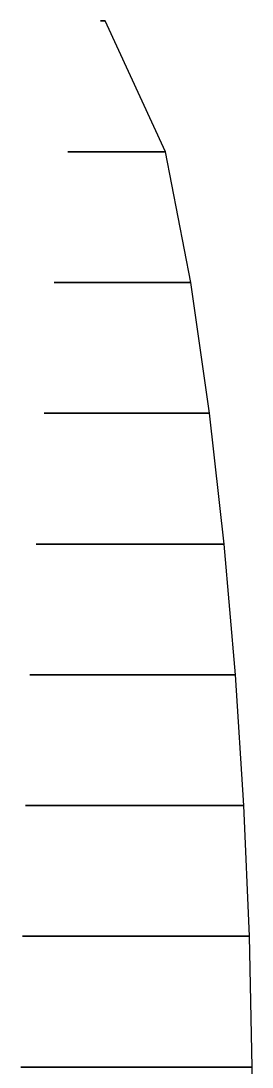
# Model space of a CAD drawing. Extents: x -6 to 11, y 38 to 190.
# Drawn here: x -5.9 to 10.9, y 114 to 190 of the extents above; entities that cross this region are included whole.
import ezdxf

# ---------------------------------------------------------------- set-up
doc = ezdxf.new("R2010")
doc.units = 0
doc.layers.get('0').update_dxf_attribs({"linetype": 'CONTINUOUS'})

msp = doc.modelspace()

# ---------------------------------------------------------------- linework, layer by layer
msp.add_polyline3d([(10.8169, 104.5, -9.8763), (10.8941, 114, -9.1334), (10.8488, 114, -9.082), (10.7864, 114, -9.0099), (10.708, 114, -8.9166), (10.6141, 114, -8.802), (10.5046, 114, -8.6666), (10.3794, 114, -8.5111), (10.2382, 114, -8.3362), (10.0809, 114, -8.143), (9.9075, 114, -7.932), (9.7183, 114, -7.704), (9.5137, 114, -7.4594), (9.2944, 114, -7.1987), (9.0611, 114, -6.9225), (8.8145, 114, -6.6313), (8.5551, 114, -6.3257), (8.2836, 114, -6.0066), (8.0004, 114, -5.6748), (7.7062, 114, -5.3312), (7.4017, 114, -4.9767), (7.0874, 114, -4.6121), (6.7639, 114, -4.2387), (6.4317, 114, -3.8575), (6.0915, 114, -3.4695), (5.7438, 114, -3.0759), (5.3892, 114, -2.678), (5.028, 114, -2.2771), (4.6605, 114, -1.8748), (4.2866, 114, -1.4729), (3.9064, 114, -1.0735), (3.52, 114, -0.678), (3.1281, 114, -0.288), (2.731, 114, 0.0947), (2.3294, 114, 0.4689), (1.9239, 114, 0.8329), (1.5151, 114, 1.1852), (1.1046, 114, 1.5252), (0.6934, 114, 1.852), (0.283, 114, 2.1648), (-0.1252, 114, 2.4634), (-0.5298, 114, 2.747), (-0.9292, 114, 3.0156), (-1.3221, 114, 3.2689), (-1.707, 114, 3.5066), (-2.0826, 114, 3.7284), (-2.4478, 114, 3.9338), (-2.8016, 114, 4.1223), (-3.1427, 114, 4.2936), (-3.4701, 114, 4.4472), (-3.7826, 114, 4.5828), (-4.0791, 114, 4.7002), (-4.3584, 114, 4.7993), (-4.6193, 114, 4.8801), (-4.8606, 114, 4.9424), (-5.081, 114, 4.9866), (-5.279, 114, 5.0131), (-5.453, 114, 5.0217), (-5.601, 114, 5.0138), (-5.721, 114, 4.9925), (-5.8107, 114, 4.9604), (-5.8651, 114, 4.9192), (-5.8935, 114, 4.8589), (-5.8864, 114, 4.7661), (-5.842, 114, 4.6552), (-5.7704, 114, 4.5288), (-5.6742, 114, 4.3878), (-5.5529, 114, 4.2342), (-5.4077, 114, 4.0686), (-5.2402, 114, 3.8908), (-5.0512, 114, 3.7013), (-4.8414, 114, 3.5005), (-4.6115, 114, 3.2887), (-4.3625, 114, 3.0663), (-4.0952, 114, 2.8337), (-3.8102, 114, 2.5914), (-3.5087, 114, 2.3397), (-3.1915, 114, 2.0789), (-2.8596, 114, 1.8094), (-2.514, 114, 1.5317), (-2.1557, 114, 1.2464), (-1.7857, 114, 0.9538), (-1.405, 114, 0.6546), (-1.0147, 114, 0.3493), (-0.6158, 114, 0.0383), (-0.2095, 114, -0.2776), (0.2031, 114, -0.5979), (0.6211, 114, -0.9219), (1.0431, 114, -1.2491), (1.4682, 114, -1.5788), (1.8952, 114, -1.9101), (2.323, 114, -2.2426), (2.7506, 114, -2.5753), (3.1768, 114, -2.9078), (3.6006, 114, -3.2391), (4.0209, 114, -3.5684), (4.4367, 114, -3.8952), (4.847, 114, -4.2185), (5.2508, 114, -4.5376), (5.647, 114, -4.8519), (6.0347, 114, -5.1605), (6.4131, 114, -5.4627), (6.7813, 114, -5.7576), (7.1383, 114, -6.0446), (7.4833, 114, -6.323), (7.8155, 114, -6.592), (8.1342, 114, -6.8509), (8.4386, 114, -7.0992), (8.7281, 114, -7.3361), (9.002, 114, -7.5609), (9.2598, 114, -7.773), (9.5011, 114, -7.9715), (9.7254, 114, -8.156), (9.9323, 114, -8.3258), (10.1212, 114, -8.4806), (10.2914, 114, -8.6203), (10.4424, 114, -8.7448), (10.5734, 114, -8.8541), (10.6843, 114, -8.9479), (10.7747, 114, -9.0261), (10.8444, 114, -9.0883), (10.8941, 114, -9.1334), (10.71, 123.5, -8.307), (10.665, 123.5, -8.2596), (10.6029, 123.5, -8.1933), (10.5248, 123.5, -8.1072), (10.4312, 123.5, -8.0014), (10.3219, 123.5, -7.8764), (10.197, 123.5, -7.7327), (10.0562, 123.5, -7.5713), (9.8993, 123.5, -7.3929), (9.7265, 123.5, -7.1981), (9.5379, 123.5, -6.9877), (9.3341, 123.5, -6.7621), (9.1158, 123.5, -6.5217), (8.8835, 123.5, -6.267), (8.638, 123.5, -5.9985), (8.3798, 123.5, -5.7167), (8.1096, 123.5, -5.4226), (7.8277, 123.5, -5.1168), (7.535, 123.5, -4.8001), (7.232, 123.5, -4.4733), (6.9194, 123.5, -4.1374), (6.5977, 123.5, -3.7933), (6.2674, 123.5, -3.4422), (5.9292, 123.5, -3.0848), (5.5837, 123.5, -2.7224), (5.2315, 123.5, -2.3561), (4.8728, 123.5, -1.9873), (4.5081, 123.5, -1.6174), (4.1373, 123.5, -1.248), (3.7606, 123.5, -0.8812), (3.3782, 123.5, -0.5185), (2.9907, 123.5, -0.1611), (2.5985, 123.5, 0.1892), (2.2023, 123.5, 0.5311), (1.8028, 123.5, 0.8633), (1.4006, 123.5, 1.1841), (0.9971, 123.5, 1.4932), (0.5935, 123.5, 1.7896), (0.1912, 123.5, 2.0727), (-0.2085, 123.5, 2.3424), (-0.6043, 123.5, 2.598), (-0.9945, 123.5, 2.8394), (-1.378, 123.5, 3.0665), (-1.7533, 123.5, 3.279), (-2.1192, 123.5, 3.4767), (-2.4746, 123.5, 3.6591), (-2.8184, 123.5, 3.826), (-3.1496, 123.5, 3.9768), (-3.4671, 123.5, 4.1112), (-3.7697, 123.5, 4.2291), (-4.0565, 123.5, 4.3303), (-4.3262, 123.5, 4.4146), (-4.5777, 123.5, 4.4821), (-4.8099, 123.5, 4.5327), (-5.0214, 123.5, 4.5668), (-5.211, 123.5, 4.5849), (-5.3771, 123.5, 4.5868), (-5.5178, 123.5, 4.5738), (-5.6314, 123.5, 4.5493), (-5.7157, 123.5, 4.5154), (-5.766, 123.5, 4.4742), (-5.7909, 123.5, 4.4157), (-5.7808, 123.5, 4.3276), (-5.7345, 123.5, 4.2235), (-5.6616, 123.5, 4.1057), (-5.5649, 123.5, 3.9748), (-5.4438, 123.5, 3.8329), (-5.2994, 123.5, 3.6804), (-5.1334, 123.5, 3.517), (-4.9465, 123.5, 3.3433), (-4.7393, 123.5, 3.1596), (-4.5127, 123.5, 2.9662), (-4.2674, 123.5, 2.7633), (-4.0043, 123.5, 2.5514), (-3.724, 123.5, 2.3309), (-3.4276, 123.5, 2.102), (-3.1159, 123.5, 1.865), (-2.79, 123.5, 1.6203), (-2.4507, 123.5, 1.3683), (-2.099, 123.5, 1.1094), (-1.7358, 123.5, 0.8441), (-1.3623, 123.5, 0.5728), (-0.9794, 123.5, 0.296), (-0.5881, 123.5, 0.0142), (-0.1896, 123.5, -0.272), (0.2152, 123.5, -0.5623), (0.6251, 123.5, -0.8559), (1.039, 123.5, -1.1523), (1.4559, 123.5, -1.4509), (1.8748, 123.5, -1.7512), (2.2944, 123.5, -2.0524), (2.7138, 123.5, -2.354), (3.1319, 123.5, -2.6552), (3.5477, 123.5, -2.9555), (3.9601, 123.5, -3.2541), (4.3681, 123.5, -3.5503), (4.7707, 123.5, -3.8435), (5.1669, 123.5, -4.1329), (5.5558, 123.5, -4.418), (5.9364, 123.5, -4.698), (6.3078, 123.5, -4.9721), (6.6693, 123.5, -5.2398), (7.0198, 123.5, -5.5003), (7.3586, 123.5, -5.753), (7.6848, 123.5, -5.9972), (7.9978, 123.5, -6.2324), (8.2968, 123.5, -6.4579), (8.5812, 123.5, -6.6731), (8.8503, 123.5, -6.8774), (9.1036, 123.5, -7.0701), (9.3407, 123.5, -7.2505), (9.5611, 123.5, -7.4181), (9.7644, 123.5, -7.5724), (9.9499, 123.5, -7.7131), (10.1172, 123.5, -7.84), (10.2655, 123.5, -7.9531), (10.3943, 123.5, -8.0526), (10.5033, 123.5, -8.1379), (10.5923, 123.5, -8.2091), (10.6609, 123.5, -8.2658), (10.71, 123.5, -8.307), (10.3073, 133, -7.4436), (10.2636, 133, -7.4007), (10.2033, 133, -7.3405), (10.1274, 133, -7.2622), (10.0362, 133, -7.1661), (9.9297, 133, -7.0524), (9.808, 133, -6.9217), (9.6708, 133, -6.7749), (9.518, 133, -6.6127), (9.3497, 133, -6.4357), (9.1662, 133, -6.2445), (8.9679, 133, -6.0395), (8.7555, 133, -5.8212), (8.5295, 133, -5.5899), (8.2907, 133, -5.346), (8.0397, 133, -5.0901), (7.7768, 133, -4.823), (7.5028, 133, -4.5454), (7.2182, 133, -4.2579), (6.9237, 133, -3.9613), (6.6198, 133, -3.6564), (6.3071, 133, -3.3442), (5.9862, 133, -3.0256), (5.6576, 133, -2.7015), (5.3221, 133, -2.3729), (4.9801, 133, -2.0408), (4.6321, 133, -1.7065), (4.2782, 133, -1.3714), (3.9188, 133, -1.0371), (3.5538, 133, -0.7053), (3.1836, 133, -0.3775), (2.8089, 133, -0.0549), (2.43, 133, 0.2608), (2.0476, 133, 0.5687), (1.6624, 133, 0.8672), (1.275, 133, 1.1551), (0.8868, 133, 1.4319), (0.4989, 133, 1.6968), (0.1126, 133, 1.9493), (-0.2707, 133, 2.1893), (-0.65, 133, 2.4161), (-1.0236, 133, 2.6299), (-1.3904, 133, 2.8305), (-1.749, 133, 3.0177), (-2.0984, 133, 3.1913), (-2.4375, 133, 3.3509), (-2.7652, 133, 3.4963), (-3.0805, 133, 3.627), (-3.3825, 133, 3.7429), (-3.67, 133, 3.8437), (-3.942, 133, 3.9292), (-4.1976, 133, 3.9996), (-4.4356, 133, 4.0548), (-4.6549, 133, 4.0948), (-4.8543, 133, 4.12), (-5.0326, 133, 4.1308), (-5.1883, 133, 4.1273), (-5.3198, 133, 4.1106), (-5.4255, 133, 4.084), (-5.5035, 133, 4.0495), (-5.5493, 133, 4.0092), (-5.5708, 133, 3.9536), (-5.5585, 133, 3.8713), (-5.5117, 133, 3.7752), (-5.4396, 133, 3.6671), (-5.3447, 133, 3.5475), (-5.2266, 133, 3.4184), (-5.0864, 133, 3.28), (-4.9255, 133, 3.1323), (-4.7447, 133, 2.9754), (-4.5445, 133, 2.8098), (-4.3259, 133, 2.6358), (-4.0894, 133, 2.4535), (-3.8359, 133, 2.2633), (-3.5661, 133, 2.0655), (-3.2808, 133, 1.8605), (-2.981, 133, 1.6483), (-2.6676, 133, 1.4294), (-2.3414, 133, 1.204), (-2.0034, 133, 0.9726), (-1.6545, 133, 0.7355), (-1.2955, 133, 0.4932), (-0.9277, 133, 0.246), (-0.5518, 133, -0.0056), (-0.169, 133, -0.2611), (0.2198, 133, -0.5202), (0.6135, 133, -0.7823), (1.0111, 133, -1.0469), (1.4115, 133, -1.3135), (1.8138, 133, -1.5815), (2.2169, 133, -1.8504), (2.6198, 133, -2.1196), (3.0215, 133, -2.3886), (3.4209, 133, -2.6568), (3.8171, 133, -2.9234), (4.2091, 133, -3.188), (4.5959, 133, -3.4499), (4.9767, 133, -3.7086), (5.3504, 133, -3.9633), (5.7162, 133, -4.2136), (6.0733, 133, -4.4587), (6.4207, 133, -4.698), (6.7577, 133, -4.9309), (7.0834, 133, -5.1569), (7.3971, 133, -5.3754), (7.6981, 133, -5.5859), (7.9857, 133, -5.7877), (8.2592, 133, -5.9803), (8.518, 133, -6.1631), (8.7617, 133, -6.3356), (8.9898, 133, -6.4972), (9.2018, 133, -6.6472), (9.3973, 133, -6.7853), (9.5757, 133, -6.9113), (9.7366, 133, -7.0248), (9.8793, 133, -7.1262), (10.0033, 133, -7.2152), (10.1082, 133, -7.2917), (10.1939, 133, -7.3556), (10.2601, 133, -7.4066), (10.3073, 133, -7.4436), (9.6951, 142.5, -6.5545), (9.6537, 142.5, -6.5162), (9.5964, 142.5, -6.4625), (9.5244, 142.5, -6.3927), (9.4377, 142.5, -6.3069), (9.3365, 142.5, -6.2053), (9.2208, 142.5, -6.0886), (9.0904, 142.5, -5.9574), (8.9452, 142.5, -5.8125), (8.7853, 142.5, -5.6544), (8.611, 142.5, -5.4838), (8.4228, 142.5, -5.3009), (8.2211, 142.5, -5.106), (8.0066, 142.5, -4.8997), (7.78, 142.5, -4.6821), (7.5417, 142.5, -4.4539), (7.2923, 142.5, -4.2156), (7.0323, 142.5, -3.968), (6.7622, 142.5, -3.7116), (6.4828, 142.5, -3.4471), (6.1946, 142.5, -3.1753), (5.898, 142.5, -2.897), (5.5936, 142.5, -2.613), (5.2821, 142.5, -2.3242), (4.9641, 142.5, -2.0314), (4.64, 142.5, -1.7356), (4.3102, 142.5, -1.438), (3.9751, 142.5, -1.1398), (3.6349, 142.5, -0.8424), (3.2897, 142.5, -0.5476), (2.9398, 142.5, -0.2566), (2.5858, 142.5, 0.0295), (2.2282, 142.5, 0.3092), (1.8676, 142.5, 0.5816), (1.5047, 142.5, 0.8452), (1.1401, 142.5, 1.099), (0.7751, 142.5, 1.3426), (0.4107, 142.5, 1.5753), (0.048, 142.5, 1.7966), (-0.3115, 142.5, 2.0065), (-0.6668, 142.5, 2.2044), (-1.0167, 142.5, 2.3904), (-1.3598, 142.5, 2.5645), (-1.6951, 142.5, 2.7265), (-2.0215, 142.5, 2.8763), (-2.338, 142.5, 3.0134), (-2.6437, 142.5, 3.1378), (-2.9375, 142.5, 3.2491), (-3.2186, 142.5, 3.3471), (-3.486, 142.5, 3.4316), (-3.7387, 142.5, 3.5026), (-3.9759, 142.5, 3.5601), (-4.1964, 142.5, 3.6041), (-4.3993, 142.5, 3.6346), (-4.5834, 142.5, 3.6521), (-4.7478, 142.5, 3.657), (-4.891, 142.5, 3.6493), (-5.0115, 142.5, 3.6302), (-5.108, 142.5, 3.6027), (-5.1787, 142.5, 3.5688), (-5.2197, 142.5, 3.5304), (-5.2379, 142.5, 3.4786), (-5.2242, 142.5, 3.4032), (-5.1785, 142.5, 3.3162), (-5.1091, 142.5, 3.2188), (-5.0183, 142.5, 3.1115), (-4.906, 142.5, 2.996), (-4.773, 142.5, 2.8727), (-4.6208, 142.5, 2.7413), (-4.45, 142.5, 2.6022), (-4.2612, 142.5, 2.4556), (-4.055, 142.5, 2.3017), (-3.8322, 142.5, 2.1407), (-3.5936, 142.5, 1.9729), (-3.3397, 142.5, 1.7987), (-3.0714, 142.5, 1.6182), (-2.7896, 142.5, 1.4315), (-2.495, 142.5, 1.239), (-2.1885, 142.5, 1.041), (-1.8709, 142.5, 0.8377), (-1.5431, 142.5, 0.6295), (-1.206, 142.5, 0.4168), (-0.8605, 142.5, 0.1999), (-0.5075, 142.5, -0.0209), (-0.148, 142.5, -0.2451), (0.2171, 142.5, -0.4723), (0.5867, 142.5, -0.7022), (0.9601, 142.5, -0.9343), (1.3361, 142.5, -1.1682), (1.7138, 142.5, -1.4033), (2.0924, 142.5, -1.6392), (2.4707, 142.5, -1.8754), (2.8479, 142.5, -2.1115), (3.223, 142.5, -2.3468), (3.5951, 142.5, -2.5808), (3.9633, 142.5, -2.8131), (4.3267, 142.5, -3.043), (4.6844, 142.5, -3.2701), (5.0355, 142.5, -3.4938), (5.3791, 142.5, -3.7136), (5.7146, 142.5, -3.9289), (6.0411, 142.5, -4.1392), (6.3577, 142.5, -4.3439), (6.6638, 142.5, -4.5426), (6.9587, 142.5, -4.7347), (7.2416, 142.5, -4.9197), (7.5119, 142.5, -5.0971), (7.769, 142.5, -5.2665), (8.0124, 142.5, -5.4274), (8.2415, 142.5, -5.5792), (8.4559, 142.5, -5.7213), (8.6553, 142.5, -5.8533), (8.8391, 142.5, -5.9748), (9.0068, 142.5, -6.0856), (9.1581, 142.5, -6.1855), (9.2923, 142.5, -6.2746), (9.4088, 142.5, -6.353), (9.5076, 142.5, -6.4204), (9.5882, 142.5, -6.4767), (9.6506, 142.5, -6.5218), (9.6951, 142.5, -6.5545), (8.869, 152, -5.6397), (8.8309, 152, -5.6064), (8.7781, 152, -5.5597), (8.7116, 152, -5.4988), (8.6317, 152, -5.4239), (8.5383, 152, -5.3353), (8.4315, 152, -5.2334), (8.3111, 152, -5.119), (8.1771, 152, -4.9926), (8.0296, 152, -4.8547), (7.8688, 152, -4.7059), (7.6952, 152, -4.5464), (7.5092, 152, -4.3766), (7.3115, 152, -4.1967), (7.1025, 152, -4.0071), (6.8828, 152, -3.8082), (6.6529, 152, -3.6006), (6.4132, 152, -3.3849), (6.1644, 152, -3.1616), (5.9068, 152, -2.9312), (5.6412, 152, -2.6944), (5.3679, 152, -2.452), (5.0875, 152, -2.2048), (4.8006, 152, -1.9533), (4.5077, 152, -1.6985), (4.2093, 152, -1.4411), (3.9057, 152, -1.1823), (3.5974, 152, -0.923), (3.2845, 152, -0.6646), (2.9671, 152, -0.4087), (2.6456, 152, -0.1562), (2.3207, 152, 0.0917), (1.9925, 152, 0.3338), (1.662, 152, 0.5692), (1.3295, 152, 0.7967), (0.9958, 152, 1.0154), (0.662, 152, 1.2249), (0.329, 152, 1.4245), (-0.0022, 152, 1.6141), (-0.3302, 152, 1.7934), (-0.6542, 152, 1.9621), (-0.973, 152, 2.1203), (-1.2854, 152, 2.268), (-1.5906, 152, 2.4049), (-1.8873, 152, 2.5312), (-2.175, 152, 2.6463), (-2.4525, 152, 2.7503), (-2.7191, 152, 2.8428), (-2.9739, 152, 2.9237), (-3.2161, 152, 2.9928), (-3.4448, 152, 3.0502), (-3.6591, 152, 3.0958), (-3.8582, 152, 3.1297), (-4.0411, 152, 3.152), (-4.2069, 152, 3.1631), (-4.3545, 152, 3.1633), (-4.4829, 152, 3.1528), (-4.5906, 152, 3.1326), (-4.6765, 152, 3.1055), (-4.7392, 152, 3.0732), (-4.775, 152, 3.0378), (-4.79, 152, 2.9908), (-4.7758, 152, 2.9235), (-4.7326, 152, 2.8465), (-4.6678, 152, 2.7608), (-4.5837, 152, 2.6667), (-4.4799, 152, 2.5659), (-4.3574, 152, 2.4586), (-4.2175, 152, 2.3445), (-4.0606, 152, 2.2239), (-3.8873, 152, 2.097), (-3.6984, 152, 1.964), (-3.4944, 152, 1.8251), (-3.2759, 152, 1.6805), (-3.0436, 152, 1.5305), (-2.7982, 152, 1.3752), (-2.5404, 152, 1.2148), (-2.2711, 152, 1.0494), (-1.991, 152, 0.8793), (-1.7007, 152, 0.7049), (-1.4012, 152, 0.5263), (-1.0932, 152, 0.3438), (-0.7775, 152, 0.1578), (-0.4551, 152, -0.0315), (-0.1267, 152, -0.2237), (0.2068, 152, -0.4185), (0.5445, 152, -0.6156), (0.8855, 152, -0.8146), (1.2289, 152, -1.015), (1.574, 152, -1.2166), (1.9197, 152, -1.4188), (2.2653, 152, -1.6213), (2.6099, 152, -1.8237), (2.9526, 152, -2.0255), (3.2926, 152, -2.2263), (3.629, 152, -2.4255), (3.961, 152, -2.6227), (4.2878, 152, -2.8176), (4.6087, 152, -3.0096), (4.9227, 152, -3.1982), (5.2293, 152, -3.3831), (5.5277, 152, -3.5636), (5.8172, 152, -3.7394), (6.097, 152, -3.91), (6.3665, 152, -4.075), (6.6252, 152, -4.234), (6.8723, 152, -4.3865), (7.1074, 152, -4.5321), (7.3299, 152, -4.6704), (7.5395, 152, -4.8008), (7.7355, 152, -4.923), (7.9178, 152, -5.0365), (8.0859, 152, -5.1409), (8.2393, 152, -5.2361), (8.3776, 152, -5.322), (8.5003, 152, -5.3987), (8.6069, 152, -5.4661), (8.6973, 152, -5.5241), (8.7711, 152, -5.5726), (8.8282, 152, -5.6115), (8.869, 152, -5.6397), (7.8105, 161.5, -4.6909), (7.7767, 161.5, -4.6629), (7.73, 161.5, -4.6235), (7.671, 161.5, -4.5723), (7.6, 161.5, -4.5091), (7.5172, 161.5, -4.4344), (7.4223, 161.5, -4.3485), (7.3155, 161.5, -4.2519), (7.1966, 161.5, -4.1454), (7.0657, 161.5, -4.0292), (6.9231, 161.5, -3.9038), (6.7691, 161.5, -3.7694), (6.6042, 161.5, -3.6264), (6.4288, 161.5, -3.4749), (6.2435, 161.5, -3.3152), (6.0488, 161.5, -3.1477), (5.8449, 161.5, -2.9729), (5.6325, 161.5, -2.7913), (5.4118, 161.5, -2.6032), (5.1836, 161.5, -2.4093), (4.9482, 161.5, -2.21), (4.706, 161.5, -2.006), (4.4575, 161.5, -1.7979), (4.2033, 161.5, -1.5864), (3.9438, 161.5, -1.372), (3.6795, 161.5, -1.1556), (3.4108, 161.5, -0.938), (3.1378, 161.5, -0.7202), (2.861, 161.5, -0.5032), (2.5803, 161.5, -0.2884), (2.2961, 161.5, -0.0768), (2.009, 161.5, 0.1308), (1.7193, 161.5, 0.3334), (1.4276, 161.5, 0.53), (1.1345, 161.5, 0.7199), (0.8404, 161.5, 0.9019), (0.5465, 161.5, 1.0761), (0.2535, 161.5, 1.2417), (-0.0376, 161.5, 1.3987), (-0.3259, 161.5, 1.5468), (-0.6104, 161.5, 1.6858), (-0.8901, 161.5, 1.8159), (-1.1641, 161.5, 1.9369), (-1.4316, 161.5, 2.0488), (-1.6916, 161.5, 2.1516), (-1.9433, 161.5, 2.245), (-2.1861, 161.5, 2.329), (-2.4192, 161.5, 2.4033), (-2.6418, 161.5, 2.4677), (-2.8532, 161.5, 2.5223), (-3.0527, 161.5, 2.5669), (-3.2394, 161.5, 2.6017), (-3.4127, 161.5, 2.6267), (-3.5717, 161.5, 2.642), (-3.7156, 161.5, 2.6479), (-3.8436, 161.5, 2.6448), (-3.9545, 161.5, 2.6329), (-4.0474, 161.5, 2.613), (-4.1213, 161.5, 2.5876), (-4.1748, 161.5, 2.5583), (-4.2051, 161.5, 2.5267), (-4.2171, 161.5, 2.4857), (-4.2033, 161.5, 2.4277), (-4.1641, 161.5, 2.3619), (-4.1061, 161.5, 2.2891), (-4.0311, 161.5, 2.2094), (-3.939, 161.5, 2.1244), (-3.8304, 161.5, 2.0341), (-3.7066, 161.5, 1.9383), (-3.568, 161.5, 1.8372), (-3.4151, 161.5, 1.7311), (-3.2484, 161.5, 1.6201), (-3.0685, 161.5, 1.5043), (-2.876, 161.5, 1.3838), (-2.6714, 161.5, 1.2589), (-2.4553, 161.5, 1.1298), (-2.2284, 161.5, 0.9965), (-1.9913, 161.5, 0.8591), (-1.7448, 161.5, 0.7179), (-1.4894, 161.5, 0.5732), (-1.2259, 161.5, 0.425), (-0.9549, 161.5, 0.2737), (-0.6773, 161.5, 0.1195), (-0.3937, 161.5, -0.0374), (-0.1048, 161.5, -0.1967), (0.1885, 161.5, -0.3581), (0.4854, 161.5, -0.5214), (0.7853, 161.5, -0.6863), (1.0874, 161.5, -0.8524), (1.3909, 161.5, -1.0194), (1.695, 161.5, -1.187), (1.999, 161.5, -1.3549), (2.3021, 161.5, -1.5226), (2.6035, 161.5, -1.6899), (2.9025, 161.5, -1.8563), (3.1985, 161.5, -2.0215), (3.4906, 161.5, -2.1851), (3.7781, 161.5, -2.3467), (4.0604, 161.5, -2.506), (4.3367, 161.5, -2.6625), (4.6065, 161.5, -2.8159), (4.869, 161.5, -2.9657), (5.1238, 161.5, -3.1117), (5.37, 161.5, -3.2533), (5.6073, 161.5, -3.3903), (5.8349, 161.5, -3.5224), (6.0525, 161.5, -3.649), (6.2594, 161.5, -3.77), (6.4553, 161.5, -3.8849), (6.6398, 161.5, -3.9933), (6.8124, 161.5, -4.0949), (6.9729, 161.5, -4.1892), (7.1208, 161.5, -4.276), (7.2559, 161.5, -4.3551), (7.3776, 161.5, -4.4264), (7.4856, 161.5, -4.4901), (7.5795, 161.5, -4.5462), (7.6591, 161.5, -4.5945), (7.7242, 161.5, -4.6349), (7.7745, 161.5, -4.6673), (7.8105, 161.5, -4.6909), (6.4557, 171, -3.6753), (6.4276, 171, -3.6531), (6.3888, 171, -3.6219), (6.3398, 171, -3.5813), (6.2807, 171, -3.5311), (6.2117, 171, -3.4718), (6.1328, 171, -3.4036), (6.0439, 171, -3.3269), (5.9449, 171, -3.2423), (5.836, 171, -3.1501), (5.7174, 171, -3.0506), (5.5893, 171, -2.944), (5.4522, 171, -2.8305), (5.3064, 171, -2.7104), (5.1523, 171, -2.5837), (4.9904, 171, -2.4509), (4.8209, 171, -2.3123), (4.6442, 171, -2.1683), (4.4608, 171, -2.0192), (4.2711, 171, -1.8654), (4.0754, 171, -1.7074), (3.8741, 171, -1.5457), (3.6676, 171, -1.3809), (3.4564, 171, -1.2133), (3.2408, 171, -1.0435), (3.0213, 171, -0.8721), (2.7981, 171, -0.6998), (2.5714, 171, -0.5275), (2.3416, 171, -0.3559), (2.1087, 171, -0.1861), (1.8731, 171, -0.019), (1.6351, 171, 0.1448), (1.3951, 171, 0.3044), (1.1536, 171, 0.4592), (0.9111, 171, 0.6083), (0.6679, 171, 0.7512), (0.425, 171, 0.8875), (0.1831, 171, 1.017), (-0.0572, 171, 1.1394), (-0.295, 171, 1.2547), (-0.5296, 171, 1.3626), (-0.7601, 171, 1.4633), (-0.9857, 171, 1.5567), (-1.2059, 171, 1.6429), (-1.4197, 171, 1.7217), (-1.6267, 171, 1.7931), (-1.8262, 171, 1.8569), (-2.0176, 171, 1.913), (-2.2003, 171, 1.9613), (-2.3737, 171, 2.0018), (-2.5371, 171, 2.0344), (-2.69, 171, 2.0592), (-2.8317, 171, 2.0763), (-2.9616, 171, 2.0857), (-3.079, 171, 2.0878), (-3.1833, 171, 2.0829), (-3.2735, 171, 2.071), (-3.3488, 171, 2.0531), (-3.4086, 171, 2.0309), (-3.4517, 171, 2.006), (-3.4758, 171, 1.9797), (-3.4847, 171, 1.9461), (-3.4724, 171, 1.899), (-3.4392, 171, 1.8462), (-3.3905, 171, 1.7879), (-3.3279, 171, 1.7244), (-3.2511, 171, 1.6568), (-3.161, 171, 1.5853), (-3.0582, 171, 1.5095), (-2.9433, 171, 1.4298), (-2.8166, 171, 1.3462), (-2.6787, 171, 1.2589), (-2.5298, 171, 1.1679), (-2.3706, 171, 1.0733), (-2.2014, 171, 0.9754), (-2.0228, 171, 0.8743), (-1.8353, 171, 0.7699), (-1.6395, 171, 0.6625), (-1.4359, 171, 0.552), (-1.2249, 171, 0.4389), (-1.0073, 171, 0.3232), (-0.7836, 171, 0.205), (-0.5543, 171, 0.0845), (-0.3202, 171, -0.038), (-0.0817, 171, -0.1623), (0.1604, 171, -0.2883), (0.4056, 171, -0.4158), (0.6532, 171, -0.5445), (0.9026, 171, -0.6741), (1.1531, 171, -0.8045), (1.4042, 171, -0.9354), (1.6552, 171, -1.0664), (1.9054, 171, -1.1974), (2.1543, 171, -1.328), (2.4012, 171, -1.458), (2.6456, 171, -1.587), (2.8868, 171, -1.7148), (3.1242, 171, -1.8411), (3.3573, 171, -1.9656), (3.5856, 171, -2.0879), (3.8084, 171, -2.2078), (4.0253, 171, -2.325), (4.2357, 171, -2.4391), (4.4391, 171, -2.5499), (4.6351, 171, -2.6571), (4.8232, 171, -2.7603), (5.0029, 171, -2.8595), (5.1739, 171, -2.9541), (5.3358, 171, -3.0441), (5.4882, 171, -3.1289), (5.6308, 171, -3.2084), (5.7634, 171, -3.2823), (5.8856, 171, -3.3502), (5.9972, 171, -3.4121), (6.0978, 171, -3.468), (6.1871, 171, -3.5178), (6.2647, 171, -3.5618), (6.3305, 171, -3.5996), (6.3843, 171, -3.6313), (6.4259, 171, -3.6568), (6.4557, 171, -3.6753), (4.6047, 180.5, -2.493), (4.5845, 180.5, -2.4778), (4.5567, 180.5, -2.4564), (4.5215, 180.5, -2.4285), (4.4792, 180.5, -2.394), (4.4297, 180.5, -2.3533), (4.373, 180.5, -2.3064), (4.3092, 180.5, -2.2537), (4.2382, 180.5, -2.1955), (4.1601, 180.5, -2.1322), (4.075, 180.5, -2.0638), (3.9831, 180.5, -1.9907), (3.8848, 180.5, -1.9128), (3.7802, 180.5, -1.8303), (3.6697, 180.5, -1.7433), (3.5536, 180.5, -1.6522), (3.4321, 180.5, -1.557), (3.3054, 180.5, -1.4582), (3.174, 180.5, -1.3559), (3.0379, 180.5, -1.2504), (2.8976, 180.5, -1.142), (2.7534, 180.5, -1.0311), (2.6054, 180.5, -0.918), (2.454, 180.5, -0.8031), (2.2995, 180.5, -0.6866), (2.1422, 180.5, -0.5692), (1.9823, 180.5, -0.4511), (1.82, 180.5, -0.3331), (1.6555, 180.5, -0.2156), (1.4888, 180.5, -0.0994), (1.3203, 180.5, 0.0148), (1.1501, 180.5, 0.1266), (0.9786, 180.5, 0.2355), (0.8061, 180.5, 0.3409), (0.6329, 180.5, 0.4424), (0.4594, 180.5, 0.5394), (0.2862, 180.5, 0.6318), (0.1137, 180.5, 0.7195), (-0.0575, 180.5, 0.8021), (-0.2268, 180.5, 0.8798), (-0.3937, 180.5, 0.9523), (-0.5576, 180.5, 1.0198), (-0.7181, 180.5, 1.0822), (-0.8745, 180.5, 1.1396), (-1.0264, 180.5, 1.192), (-1.1733, 180.5, 1.2392), (-1.3149, 180.5, 1.2812), (-1.4506, 180.5, 1.3178), (-1.5801, 180.5, 1.3491), (-1.7028, 180.5, 1.375), (-1.8185, 180.5, 1.3955), (-1.9266, 180.5, 1.4107), (-2.0267, 180.5, 1.4206), (-2.1184, 180.5, 1.4253), (-2.2012, 180.5, 1.425), (-2.2746, 180.5, 1.42), (-2.338, 180.5, 1.4103), (-2.3908, 180.5, 1.3965), (-2.4326, 180.5, 1.38), (-2.4626, 180.5, 1.3618), (-2.4792, 180.5, 1.3429), (-2.485, 180.5, 1.319), (-2.4756, 180.5, 1.2861), (-2.4514, 180.5, 1.2493), (-2.4162, 180.5, 1.209), (-2.3711, 180.5, 1.1652), (-2.316, 180.5, 1.1187), (-2.2514, 180.5, 1.0697), (-2.1779, 180.5, 1.0178), (-2.0957, 180.5, 0.9634), (-2.0052, 180.5, 0.9064), (-1.9066, 180.5, 0.8469), (-1.8004, 180.5, 0.785), (-1.6867, 180.5, 0.7208), (-1.566, 180.5, 0.6543), (-1.4387, 180.5, 0.5857), (-1.305, 180.5, 0.515), (-1.1653, 180.5, 0.4422), (-1.0202, 180.5, 0.3675), (-0.8698, 180.5, 0.2909), (-0.7147, 180.5, 0.2126), (-0.5553, 180.5, 0.1327), (-0.3919, 180.5, 0.0512), (-0.2251, 180.5, -0.0316), (-0.0552, 180.5, -0.1156), (0.1174, 180.5, -0.2008), (0.2921, 180.5, -0.2869), (0.4685, 180.5, -0.3739), (0.6462, 180.5, -0.4615), (0.8247, 180.5, -0.5496), (1.0036, 180.5, -0.6381), (1.1825, 180.5, -0.7266), (1.3608, 180.5, -0.8152), (1.5381, 180.5, -0.9035), (1.7141, 180.5, -0.9914), (1.8882, 180.5, -1.0786), (2.0601, 180.5, -1.1651), (2.2294, 180.5, -1.2505), (2.3955, 180.5, -1.3347), (2.5582, 180.5, -1.4175), (2.717, 180.5, -1.4986), (2.8716, 180.5, -1.5779), (3.0216, 180.5, -1.6552), (3.1666, 180.5, -1.7302), (3.3063, 180.5, -1.8028), (3.4404, 180.5, -1.8728), (3.5686, 180.5, -1.9399), (3.6905, 180.5, -2.0041), (3.8059, 180.5, -2.065), (3.9146, 180.5, -2.1225), (4.0163, 180.5, -2.1764), (4.1109, 180.5, -2.2264), (4.1981, 180.5, -2.2725), (4.2776, 180.5, -2.3144), (4.3494, 180.5, -2.3523), (4.413, 180.5, -2.3861), (4.4684, 180.5, -2.4159), (4.5153, 180.5, -2.4416), (4.5537, 180.5, -2.4631), (4.5834, 180.5, -2.4804), (4.6047, 180.5, -2.493), (0.2326, 190, -0.1201), (0.2316, 190, -0.1194), (0.2302, 190, -0.1183), (0.2284, 190, -0.117), (0.2263, 190, -0.1153), (0.2237, 190, -0.1133), (0.2209, 190, -0.111), (0.2176, 190, -0.1084), (0.214, 190, -0.1056), (0.21, 190, -0.1025), (0.2057, 190, -0.0992), (0.2011, 190, -0.0956), (0.1961, 190, -0.0918), (0.1908, 190, -0.0878), (0.1852, 190, -0.0836), (0.1793, 190, -0.0791), (0.1731, 190, -0.0745), (0.1667, 190, -0.0697), (0.16, 190, -0.0647), (0.1531, 190, -0.0595), (0.146, 190, -0.0543), (0.1387, 190, -0.0489), (0.1311, 190, -0.0433), (0.1235, 190, -0.0377), (0.1156, 190, -0.0321), (0.1076, 190, -0.0264), (0.0995, 190, -0.0206), (0.0913, 190, -0.0149), (0.083, 190, -0.0092), (0.0745, 190, -0.0035), (0.066, 190, 0.002), (0.0574, 190, 0.0075), (0.0487, 190, 0.0127), (0.04, 190, 0.0178), (0.0312, 190, 0.0227), (0.0224, 190, 0.0274), (0.0137, 190, 0.0319), (0.005, 190, 0.0361), (-0.0037, 190, 0.04), (-0.0122, 190, 0.0438), (-0.0206, 190, 0.0472), (-0.0289, 190, 0.0504), (-0.037, 190, 0.0534), (-0.0448, 190, 0.0561), (-0.0525, 190, 0.0586), (-0.0599, 190, 0.0608), (-0.067, 190, 0.0628), (-0.0738, 190, 0.0645), (-0.0803, 190, 0.0659), (-0.0865, 190, 0.0671), (-0.0923, 190, 0.068), (-0.0977, 190, 0.0686), (-0.1027, 190, 0.069), (-0.1073, 190, 0.0692), (-0.1114, 190, 0.0691), (-0.1151, 190, 0.0688), (-0.1183, 190, 0.0682), (-0.1209, 190, 0.0675), (-0.123, 190, 0.0666), (-0.1244, 190, 0.0657), (-0.1252, 190, 0.0647), (-0.1255, 190, 0.0635), (-0.125, 190, 0.0619), (-0.1238, 190, 0.0601), (-0.122, 190, 0.0581), (-0.1197, 190, 0.0559), (-0.1169, 190, 0.0537), (-0.1136, 190, 0.0513), (-0.1099, 190, 0.0488), (-0.1057, 190, 0.0461), (-0.1011, 190, 0.0433), (-0.0961, 190, 0.0405), (-0.0908, 190, 0.0375), (-0.085, 190, 0.0344), (-0.0789, 190, 0.0312), (-0.0725, 190, 0.0279), (-0.0657, 190, 0.0245), (-0.0587, 190, 0.021), (-0.0514, 190, 0.0174), (-0.0438, 190, 0.0137), (-0.0359, 190, 0.0099), (-0.0279, 190, 0.0061), (-0.0196, 190, 0.0022), (-0.0112, 190, -0.0018), (-0.0026, 190, -0.0058), (0.0061, 190, -0.0099), (0.0149, 190, -0.0141), (0.0238, 190, -0.0182), (0.0328, 190, -0.0224), (0.0418, 190, -0.0267), (0.0508, 190, -0.0309), (0.0598, 190, -0.0352), (0.0688, 190, -0.0394), (0.0778, 190, -0.0437), (0.0867, 190, -0.0479), (0.0954, 190, -0.0521), (0.1041, 190, -0.0562), (0.1127, 190, -0.0603), (0.1211, 190, -0.0644), (0.1293, 190, -0.0684), (0.1373, 190, -0.0723), (0.1451, 190, -0.0761), (0.1527, 190, -0.0798), (0.16, 190, -0.0834), (0.167, 190, -0.0869), (0.1738, 190, -0.0903), (0.1803, 190, -0.0935), (0.1865, 190, -0.0966), (0.1923, 190, -0.0995), (0.1978, 190, -0.1023), (0.2029, 190, -0.1049), (0.2077, 190, -0.1073), (0.2121, 190, -0.1095), (0.2161, 190, -0.1115), (0.2197, 190, -0.1133), (0.2229, 190, -0.115), (0.2257, 190, -0.1164), (0.2281, 190, -0.1176), (0.23, 190, -0.1187), (0.2316, 190, -0.1195), (0.2326, 190, -0.1201)])

doc.saveas('drawing.dxf')
